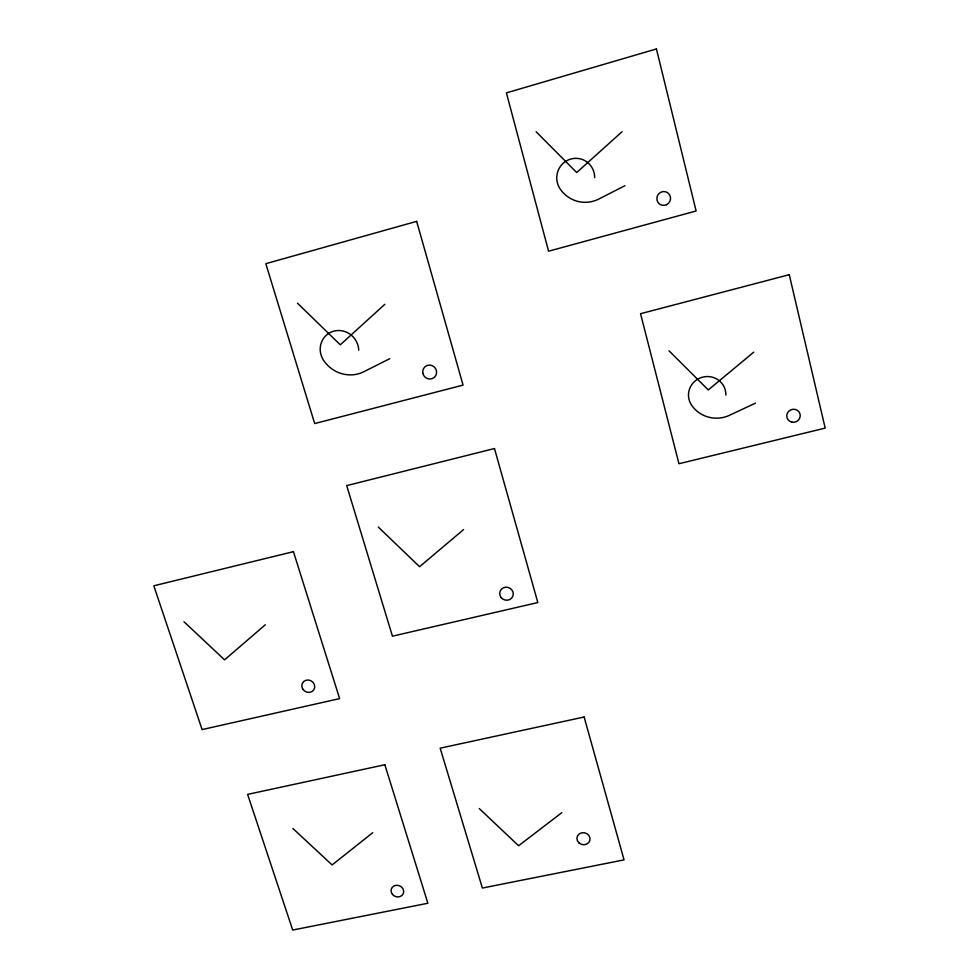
<?xml version="1.0" encoding="UTF-8"?>
<svg xmlns="http://www.w3.org/2000/svg" width="979" height="979" viewBox="0 0 979 979"><rect width="100%" height="100%" fill="white"/><g stroke="black" fill="none" stroke-linecap="round" stroke-linejoin="round"><path stroke-width="1.47" d="M384.833 304.298L340.288 344.804L297.481 303.184M622.069 131.7L576.704 172.524L536.1 131.724M265.333 624.761L224.57 659.846L183.979 621.738M463.569 529.59L419.587 566.719L378.31 527.081M753.769 352.159L708.258 389.948L669.036 350.812M372.766 832.676L332.114 864.946L292.917 828.491M561.787 812.68L518.601 845.746L479.245 808.532M624.908 185.704L598.964 198.97A31.426 30.655 -76.4 0 1 559.939 188.629A19.396 18.944 -78.4 0 1 570.28 159.198A19.396 18.944 -78.4 0 1 594.681 177.701M389.74 358.706L363.882 371.702A32.038 30.728 53.7 0 1 323.853 360.786A19.813 18.968 53 0 1 333.252 331.306A19.813 18.968 53 0 1 358.73 350.249M755.507 403.128L729.661 415.231A30.337 29.529 -17.3 0 1 691.407 404.865A18.736 18.246 -15.3 0 1 702.188 377.27A18.736 18.246 -15.3 0 1 725.867 395.1M656.432 48.95L506.4 92.883L548.583 251.199L696.118 210.987L656.432 48.95M416.662 221.364L265.823 263.681L314.687 423.577L463.055 385.102L416.662 221.364M789.258 274.695L640.547 313.708L678.961 463.728L825.187 428.104L789.258 274.695M494.481 448.541L346.701 485.608L392.444 636.179L537.826 602.55L494.481 448.541M293.443 551.666L153.813 585.797L202.102 729.575L339.615 698.614L293.443 551.666M584.133 717.007L440.171 748.176L482.378 888.039L624.051 859.88L584.133 717.007M384.845 764.746L247.614 794.385L292.697 930.05L427.872 903.25L384.845 764.746M302.572 688.739A6.62 6.082 30.7 0 0 313.794 689.877A6.62 6.082 30.7 0 0 308.495 680.026A6.62 6.082 30.7 0 0 302.572 688.739M501.175 597.606A6.829 6.486 20.4 0 0 512.8 596.297A6.829 6.486 20.4 0 0 505.47 587.229A6.829 6.486 20.4 0 0 501.175 597.606M422.818 373.146A7.061 6.865 47 0 0 434.186 377.478A7.061 6.865 47 0 0 431.959 365.546A7.061 6.865 47 0 0 422.818 373.146M578.907 842.895A6.62 6.021 13.3 0 0 589.872 840.435A6.62 6.021 13.3 0 0 581.648 832.848A6.62 6.021 13.3 0 0 578.907 842.895M392.481 894.476A6.437 5.752 21.9 0 0 403.324 893.57A6.437 5.752 21.9 0 0 396.311 885.285A6.437 5.752 21.9 0 0 392.481 894.476M791.962 422.169A6.78 6.51 -18.7 0 0 799.953 413.713A6.78 6.51 -18.7 0 0 788.56 411.437A6.78 6.51 -18.7 0 0 791.962 422.169M666.601 204.672A6.975 6.804 -59.2 0 0 667.641 192.704A6.975 6.804 -59.2 0 0 656.885 197.991A6.975 6.804 -59.2 0 0 666.601 204.672"/></g></svg>
